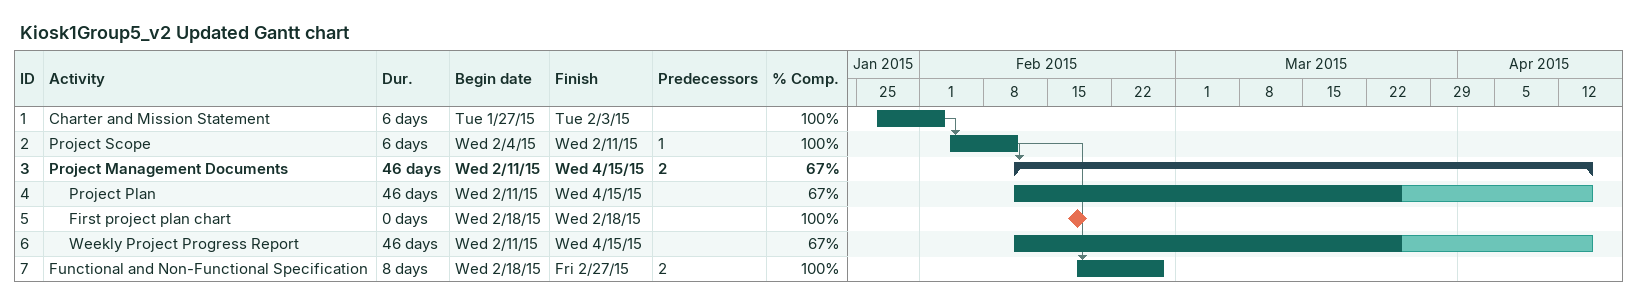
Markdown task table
Kiosk1Group5_v2 Updated Gantt chart

| ID | Level | Task | Duration | Start | Finish | Predecessors | % complete |
|---|---|---|---|---|---|---|---|
| 1 | 1 | Charter and Mission Statement | 6d | 2015-01-27 | 2015-02-03 |  | 100 |
| 2 | 1 | Project Scope | 6d | 2015-02-04 | 2015-02-11 | 1 | 100 |
| 3 | 1 | **Project Management Documents** | 46d | 2015-02-11 | 2015-04-15 | 2 | 67 |
| 4 | 2 | Project Plan | 46d | 2015-02-11 | 2015-04-15 |  | 67 |
| 5 | 2 | First project plan chart | 0d | 2015-02-18 | 2015-02-18 |  | 100 |
| 6 | 2 | Weekly Project Progress Report | 46d | 2015-02-11 | 2015-04-15 |  | 67 |
| 7 | 1 | Functional and Non-Functional Specification | 8d | 2015-02-18 | 2015-02-27 | 2 | 100 |
